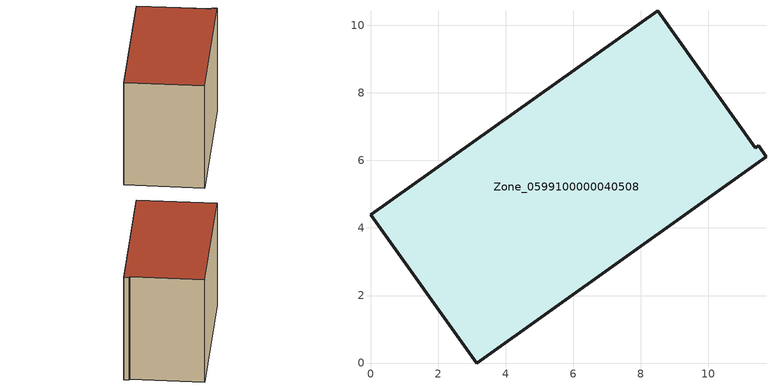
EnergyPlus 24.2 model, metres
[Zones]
Zone_0599100000040508
 floor ground (C_G): 3.14,0 0,4.39 8.5,10.43 11.4,6.37 11.49,6.43 11.71,6.11 z0
 wall outside (C_F): 3.14,0 11.71,6.11 11.49,6.43 11.4,6.37 8.5,10.43 0,4.39 3.14,0 z0:7.77
 roof outside (C_R): 0,4.39 3.14,0 11.71,6.11 11.49,6.43 11.4,6.37 8.5,10.43 z7.77
[BUILDING]
Pand.0599100000040508: North Axis=0; Terrain=City; Loads Convergence Tolerance Value=0.04; Temperature Convergence Tolerance Value=0.4; Solar Distribution=FullExterior; Maximum Number of Warmup Days=25; Minimum Number of Warmup Days=1
[Site:Location]
Rotterdam.The.Hague.AP_ZH_NLD Design_Conditions: Latitude=51.96; Longitude=4.45; Time Zone=1; Elevation=-4.5
[SITE:GROUNDTEMPERATURE:BUILDINGSURFACE]
18, 18, 18, 18, 18, 18, 18, 18, 18, 18, 18, 18
[MATERIAL] Thermal Absorptance=0.9; Solar Absorptance=0.7; Visible Absorptance=0.7
Name | Roughness | Thickness | Conductivity | Density | Specific Heat
G.TC.1975-1991 | MediumSmooth | 0.15 | 0.288461 | 540 | 1210
F.TC.1975-1991 | Rough | 0.3 | 0.230769 | 1920 | 840
R.TC.1975-1991 | MediumRough | 0.2 | 0.153846 | 1500 | 1000
[CONSTRUCTION]
C_G: G.TC.1975-1991
C_F: F.TC.1975-1991
C_R: R.TC.1975-1991
[ZONE]
Zone_0599100000040508: Type=1; Multiplier=1; Ceiling Height=Autocalculate; Volume=Autocalculate; Floor Area=autocalculate; Part of Total Floor Area=Yes
[ZONEINFILTRATION:DESIGNFLOWRATE]
Infil_Zone_0599100000040508: Zone or ZoneList or Space or SpaceList=Zone_0599100000040508; Schedule=AlwaysOn; Design Flow Rate Calculation Method=Flow/Area; Flow Rate per Floor Area=0.003; Constant Term Coefficient=1; Temperature Term Coefficient=0; Velocity Term Coefficient=0; Velocity Squared Term Coefficient=0
[HVACTEMPLATE:ZONE:IDEALLOADSAIRSYSTEM]
Zone_0599100000040508: Maximum Heating Supply Air Temperature=50; Minimum Cooling Supply Air Temperature=13; Maximum Heating Supply Air Humidity Ratio=0.0156; Minimum Cooling Supply Air Humidity Ratio=0.0077; Heating Limit=NoLimit; Cooling Limit=NoLimit; Dehumidification Control Type=ConstantSensibleHeatRatio; Cooling Sensible Heat Ratio=0.7; Dehumidification Setpoint=60; Humidification Control Type=None; Humidification Setpoint=30; Outdoor Air Method=None; Outdoor Air Flow Rate per Person=0.00944; Outdoor Air Flow Rate per Zone Floor Area=0; Outdoor Air Flow Rate per Zone=0; Demand Controlled Ventilation Type=None; Outdoor Air Economizer Type=NoEconomizer; Heat Recovery Type=None; Sensible Heat Recovery Effectiveness=0.7; Latent Heat Recovery Effectiveness=0.65
[ZONECONTROL:THERMOSTAT]
ThermostatControl_Zone_0599100000040508: Zone or ZoneList=Zone_0599100000040508; Control Type Schedule=DualSetpointControlType; Control 1=Thermostat_Zone_0599100000040508; Temperature Difference Between Cutout And Setpoint=0
[THERMOSTATSETPOINT:DUALSETPOINT]
Thermostat_Zone_0599100000040508: Heating Setpoint Temperature Schedule=HeatingSetpoint_Zone_0599100000040508; Cooling Setpoint Temperature Schedule=CoolingSetpoint_Zone_0599100000040508
[SCHEDULE:COMPACT]
HeatingSetpoint_Zone_0599100000040508: Through: 12/31, For: AllDays, Until: 24:00, 21
CoolingSetpoint_Zone_0599100000040508: Through: 12/31, For: AllDays, Until: 24:00, 24
DualSetpointControlType: Through: 12/31, For: AllDays, Until: 24:00, 4
AlwaysOn: Through: 12/31, For: AllDays, Until: 24:00, 1
